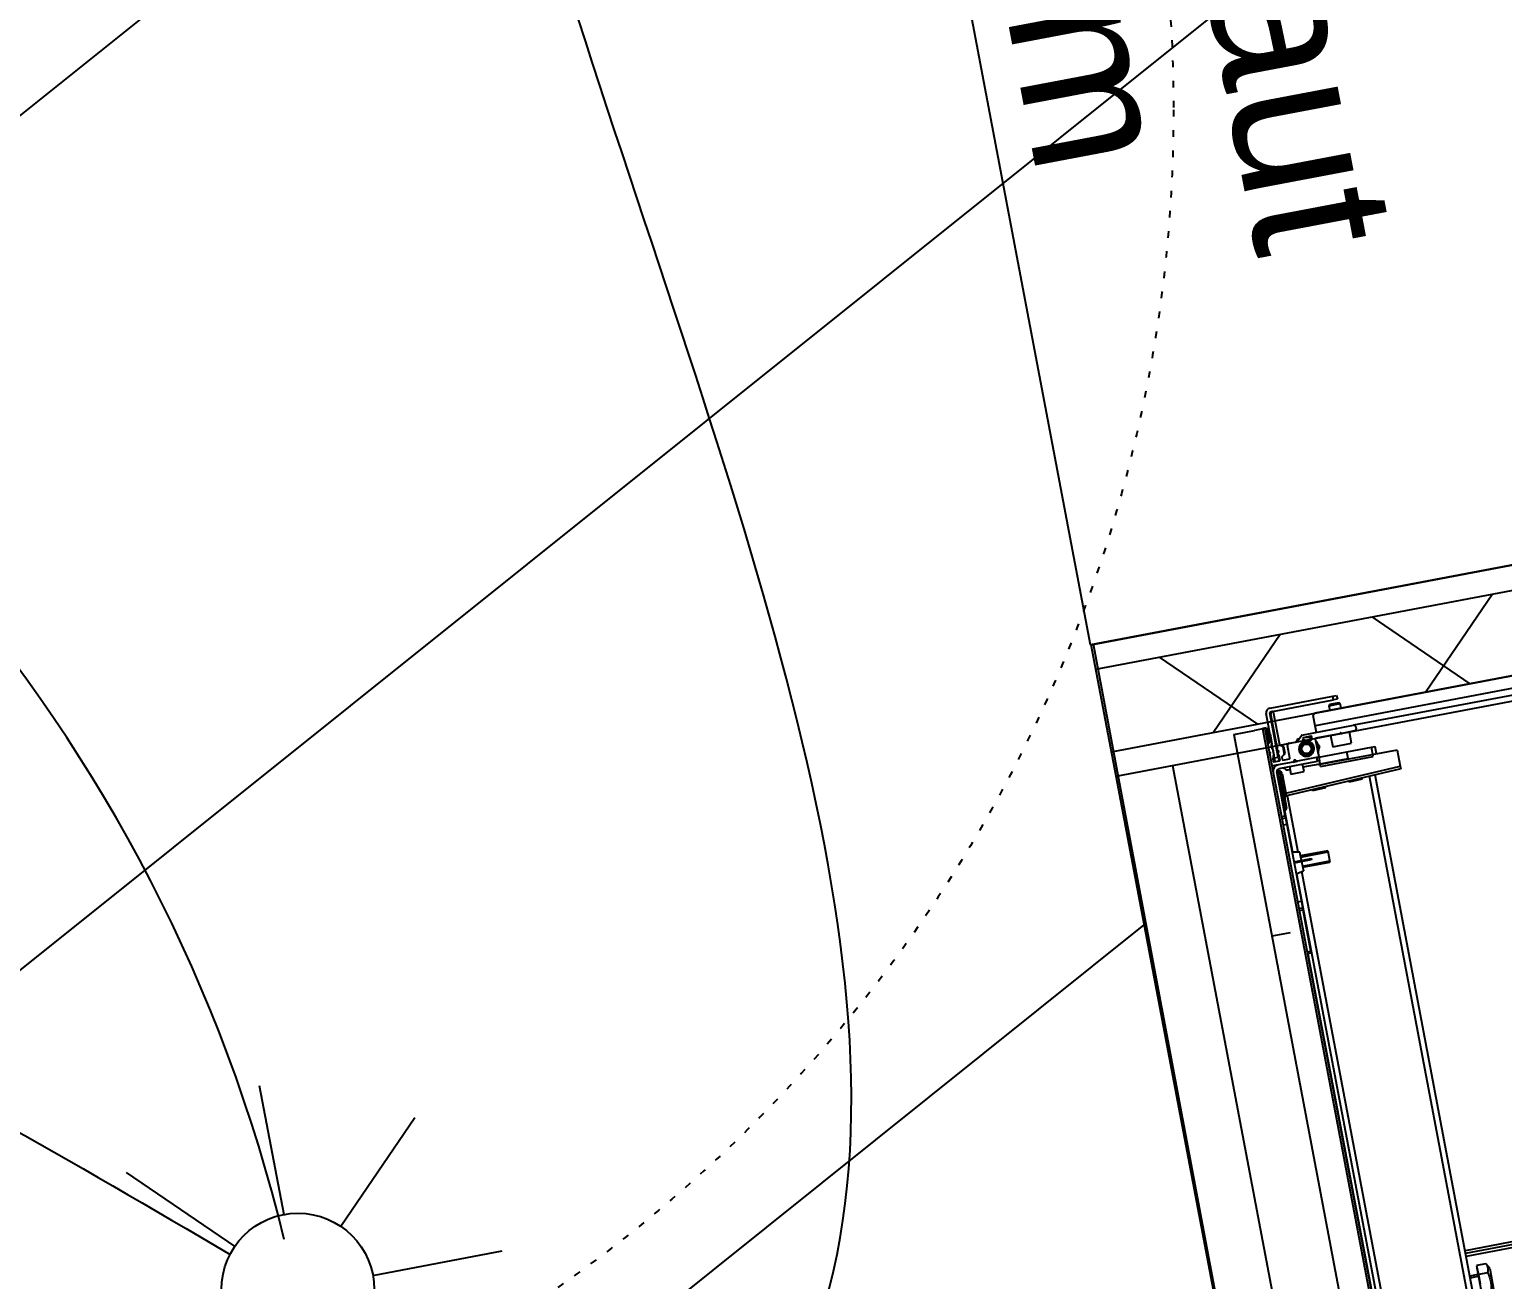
# Model space of a CAD drawing. Header units: centimetres. Extents: x 197412 to 267601, y -375791 to -305433.
# Drawn here: x 218370 to 219141, y -322812 to -322158 of the extents above; entities that cross this region are included whole.
import ezdxf

# ---------------------------------------------------------------- set-up
doc = ezdxf.new("R2010")
doc.units = ezdxf.units.CM
doc.linetypes.add('Style de ligne -5', pattern=[0.20828, 0.069425, -0.138855])
doc.layers.add('3-BAT C-Niveau 0', color=250, linetype='Continuous')
doc.layers.add('prlm-MOD', color=64, linetype='Continuous')
doc.layers.add('prlm-ELEC-CFO', color=1, linetype='Continuous', lineweight=25)
doc.styles.add('Helvetica', font='arial.ttf')

# ---------------------------------------------------------------- blocks, each defined once
blk = doc.blocks.new('xi.SPOT')
at = {"color": 0, "lineweight": 5}
blk.add_wipeout([(-4, 0), (-2.828, -2.828), (0, -4), (2.828, -2.828), (4, 0), (2.828, 2.828), (0, 4), (-2.828, 2.828)], dxfattribs=at).dxf.layer = 'prlm-ELEC-CFO'
at = {"layer": 'prlm-ELEC-CFO', "color": 0, "linetype": 'ByBlock', "lineweight": -2, "flags": 128}
for points in [[(0, 10.878), (0, 4)], [(-7.692, 7.692), (-2.828, 2.828)], [(7.692, 7.692), (2.828, 2.828)], [(-10.878, 0), (-4, 0)], [(4, 0), (10.878, 0)], [(-2.828, -2.828), (-7.692, -7.692)], [(2.828, -2.828), (7.692, -7.692)], [(0, -4), (0, -10.878)]]:
    blk.add_lwpolyline(points, dxfattribs=at)
at = {"layer": 'prlm-ELEC-CFO', "color": 0, "linetype": 'ByBlock', "lineweight": -2}
blk.add_circle((0, 0), 4, dxfattribs=at)
blk = doc.blocks.new('MTI900_Alu_390')
at = {"layer": 'prlm-MOD', "color": 1, "linetype": 'Continuous'}
for p, q in [((-4.405, -0.415), (-4.405, -3.465)), ((-4.34, -0.405), (-4.34, -3.475)), ((-4.305, -0.6), (-4.305, -3.277)), ((-1.495, -2.16), (-1.495, -3.215)), ((-1.48, -2.16), (-1.48, -3.215)), ((-1.465, -2.16), (-1.465, -3.215)), ((-4.1351, -3.077), (-4.136, -3.497)), ((-4.1351, -3.077), (-4.05, -3.077)), ((-4.0221, -3.692), (-4.05, -3.077)), ((-4.05, -3.077), (-4.035, -3.077)), ((-4.035, -3.077), (-4.0071, -3.6913)), ((-1.38, -3.106), (-1.4081, -3.1204)), ((-1.4081, -3.1204), (-1.4081, -3.17)), ((-1.38, -3.106), (-1.24, -3.106)), ((-1.3591, -3.1204), (-1.3591, -3.17)), ((-4.175, -3.207), (-4.175, -3.187)), ((-4.1353, -3.187), (-4.175, -3.187)), ((-4.175, -3.337), (-4.175, -3.207)), ((-4.125, -3.207), (-4.175, -3.207)), ((-4.125, -3.487), (-4.125, -3.207)), ((-0.2775, -3.215), (-4.0287, -3.215)), ((-1.4081, -3.17), (-1.3836, -3.17)), ((-1.395, -3.17), (-1.395, -3.172)), ((-1.395, -3.172), (-1.225, -3.172)), ((-1.3836, -3.17), (-1.3591, -3.17)), ((-1.36, -3.172), (-1.36, -3.215)), ((-1.3591, -3.17), (-1.31, -3.17)), ((-1.3508, -3.215), (-1.3508, -3.172)), ((-4.305, -3.5528), (-4.305, -3.277)), ((-4.295, -3.267), (-4.285, -3.267)), ((-4.275, -3.277), (-4.275, -3.3458)), ((-4.215, -3.305), (-4.275, -3.305)), ((-4.215, -3.405), (-4.215, -3.305)), ((-0.2775, -3.245), (-4.0274, -3.245)), ((-4.0205, -3.2854), (-4.0255, -3.2857)), ((-4.0205, -3.2854), (-4.0173, -3.3556)), ((-4.475, -3.355), (-4.475, -3.335)), ((-4.475, -3.335), (-4.455, -3.335)), ((-4.475, -3.69), (-4.475, -3.355)), ((-4.455, -3.355), (-4.475, -3.355)), ((-4.455, -3.335), (-4.455, -3.355)), ((-4.455, -3.69), (-4.455, -3.355)), ((-4.43, -3.325), (-4.435, -3.33)), ((-4.435, -3.33), (-4.435, -3.38)), ((-4.435, -3.38), (-4.43, -3.385)), ((-4.43, -3.385), (-4.43, -3.325)), ((-4.405, -3.325), (-4.43, -3.325)), ((-4.43, -3.385), (-4.405, -3.385)), ((-4.2759, -3.3479), (-4.2779, -3.3499)), ((-4.2779, -3.3541), (-4.2759, -3.3561)), ((-4.275, -3.3582), (-4.275, -3.3458)), ((-4.275, -3.3582), (-4.275, -3.484)), ((-4.175, -3.487), (-4.175, -3.337)), ((-4.14, -3.337), (-4.175, -3.337)), ((-4.14, -3.487), (-4.14, -3.337)), ((-4.0223, -3.3558), (-4.0173, -3.3556)), ((-4.405, -3.465), (-4.395, -3.475)), ((-4.275, -3.405), (-4.215, -3.405)), ((-4.34, -3.475), (-4.395, -3.475)), ((-4.305, -3.475), (-4.34, -3.475)), ((-4.29, -3.5066), (-4.2854, -3.504)), ((-4.29, -3.507), (-4.29, -3.549)), ((-4.274, -3.504), (-4.287, -3.504)), ((-4.279, -3.549), (-4.279, -3.545)), ((-4.276, -3.542), (-4.2729, -3.542)), ((-4.272, -3.487), (-4.178, -3.487)), ((-4.271, -3.518), (-4.271, -3.507)), ((-4.2657, -3.521), (-4.268, -3.521)), ((-4.24, -3.4778), (-4.23, -3.472)), ((-4.23, -3.472), (-4.22, -3.4778)), ((-4.195, -3.5614), (-4.195, -3.5226)), ((-4.175, -3.49), (-4.175, -3.487)), ((-4.175, -3.487), (-4.155, -3.487)), ((-4.175, -3.49), (-4.175, -3.6008)), ((-4.155, -3.497), (-4.175, -3.497)), ((-4.14, -3.487), (-4.155, -3.487)), ((-4.155, -3.487), (-4.155, -3.497)), ((-4.155, -3.702), (-4.155, -3.497)), ((-4.125, -3.487), (-4.14, -3.487)), ((-4.14, -3.577), (-4.14, -3.487)), ((-4.136, -3.497), (-4.14, -3.4972)), ((-4.0116, -3.4816), (-4.0166, -3.4819)), ((-4.0116, -3.4816), (-4.0084, -3.5518)), ((-3.685, -3.532), (-3.625, -3.532)), ((-3.685, -3.532), (-3.685, -3.677)), ((-3.6789, -3.677), (-3.6789, -3.532)), ((-3.6311, -3.677), (-3.6311, -3.532)), ((-3.625, -3.677), (-3.625, -3.532)), ((-4.2769, -3.5821), (-4.3041, -3.5549)), ((-4.2906, -3.577), (-4.2906, -3.5684)), ((-4.2806, -3.5828), (-4.2906, -3.577)), ((-4.287, -3.552), (-4.282, -3.552)), ((-4.276, -3.627), (-4.276, -3.5842)), ((-4.1759, -3.6029), (-4.1829, -3.6099)), ((-4.1829, -3.6141), (-4.1759, -3.6211)), ((-4.175, -3.6232), (-4.175, -3.6008)), ((-4.175, -3.6232), (-4.175, -3.734)), ((-4.115, -3.577), (-4.155, -3.577)), ((-4.115, -3.647), (-4.115, -3.577)), ((-4.0134, -3.552), (-4.0084, -3.5518)), ((-3.66, -3.6225), (-3.655, -3.6225)), ((-3.66, -3.6225), (-3.66, -3.6361)), ((-3.655, -3.6225), (-3.655, -3.6361)), ((-4.455, -3.682), (-4.455, -3.68)), ((-4.452, -3.677), (-4.2791, -3.677)), ((-4.215, -3.695), (-4.45, -3.695)), ((-4.2855, -3.692), (-4.445, -3.692)), ((-4.2653, -3.69), (-4.2827, -3.69)), ((-4.2766, -3.6757), (-4.2679, -3.6633)), ((-4.198, -3.637), (-4.266, -3.637)), ((-4.2654, -3.662), (-4.2246, -3.662)), ((-4.263, -3.657), (-4.265, -3.659)), ((-4.225, -3.659), (-4.265, -3.659)), ((-4.265, -3.659), (-4.265, -3.662)), ((-4.265, -3.69), (-4.265, -3.695)), ((-4.227, -3.657), (-4.263, -3.657)), ((-4.2521, -3.692), (-4.2625, -3.692)), ((-4.2607, -3.657), (-4.2607, -3.662)), ((-4.2607, -3.69), (-4.2607, -3.695)), ((-4.2471, -3.6871), (-4.2521, -3.692)), ((-4.2379, -3.692), (-4.2429, -3.6871)), ((-4.228, -3.692), (-4.2379, -3.692)), ((-4.2293, -3.657), (-4.2293, -3.662)), ((-4.2293, -3.69), (-4.2293, -3.695)), ((-4.225, -3.659), (-4.227, -3.657)), ((-4.2252, -3.69), (-4.198, -3.69)), ((-4.225, -3.662), (-4.225, -3.659)), ((-4.225, -3.695), (-4.225, -3.69)), ((-4.2221, -3.6633), (-4.2134, -3.6757)), ((-4.215, -3.715), (-4.215, -3.695)), ((-4.215, -3.695), (-4.195, -3.695)), ((-4.2109, -3.677), (-4.198, -3.677)), ((-4.195, -3.674), (-4.195, -3.64)), ((-4.195, -3.722), (-4.195, -3.693)), ((-4.155, -3.647), (-4.115, -3.647)), ((-4.14, -3.6567), (-4.14, -3.647)), ((-4.125, -3.692), (-4.0221, -3.692)), ((-4.125, -3.702), (-4.125, -3.692)), ((-4.0071, -3.6913), (-4.0221, -3.692)), ((-4.022, -3.6925), (-4.0221, -3.692)), ((-3.7066, -3.685), (-4.0074, -3.685)), ((-4.0071, -3.6913), (-4.007, -3.6925)), ((-3.705, -3.677), (-3.713, -3.717)), ((-3.66, -3.677), (-3.705, -3.677)), ((-3.66, -3.6361), (-3.655, -3.6361)), ((-3.66, -3.6361), (-3.66, -3.717)), ((-3.655, -3.6361), (-3.655, -3.717)), ((-3.655, -3.677), (-3.605, -3.677)), ((-3.597, -3.717), (-3.605, -3.677)), ((-0.26, -3.685), (-3.6034, -3.685)), ((-4.215, -3.715), (-4.45, -3.715)), ((-4.378, -3.747), (-4.378, -3.727)), ((-4.378, -3.727), (-4.298, -3.727)), ((-4.375, -3.747), (-4.378, -3.747)), ((-4.375, -3.737), (4.375, -3.737)), ((-4.375, -3.747), (-4.375, -3.737)), ((4.375, -3.747), (-4.375, -3.747)), ((-4.375, -3.747), (-4.375, -3.792)), ((-4.345, -3.724), (-4.345, -3.718)), ((-4.342, -3.715), (-4.2885, -3.715)), ((-4.298, -3.727), (-4.342, -3.727)), ((-4.298, -3.727), (-4.298, -3.737)), ((-4.295, -3.734), (-4.295, -3.73)), ((-4.2826, -3.72), (-4.2654, -3.72)), ((-4.2651, -3.7161), (-4.269, -3.72)), ((-4.2618, -3.7161), (-4.2651, -3.7161)), ((-4.2595, -3.715), (-4.231, -3.715)), ((-4.2471, -3.7321), (-4.2521, -3.737)), ((-4.2414, -3.7335), (-4.2486, -3.7335)), ((-4.2379, -3.737), (-4.2429, -3.7321)), ((-4.2249, -3.7161), (-4.2287, -3.7161)), ((-4.2251, -3.72), (-4.215, -3.72)), ((-4.221, -3.72), (-4.2249, -3.7161)), ((-4.195, -3.715), (-4.215, -3.715)), ((-4.215, -3.72), (-4.215, -3.722)), ((-4.212, -3.725), (-4.198, -3.725)), ((-4.175, -3.737), (-4.175, -3.734)), ((-4.165, -3.737), (-4.165, -3.7265)), ((-3.9067, -3.717), (-4.14, -3.717)), ((-4.135, -3.717), (-4.135, -3.712)), ((-4.105, -3.712), (-4.135, -3.712)), ((-4.125, -3.702), (-4.105, -3.702)), ((-4.105, -3.702), (-3.965, -3.702)), ((-4.105, -3.702), (-4.105, -3.712)), ((-4.105, -3.712), (-4.105, -3.717)), ((-3.965, -3.712), (-4.105, -3.712)), ((-3.965, -3.702), (-3.945, -3.702)), ((-3.965, -3.702), (-3.965, -3.712)), ((-3.965, -3.717), (-3.965, -3.712)), ((-3.935, -3.712), (-3.965, -3.712)), ((-3.935, -3.712), (-3.935, -3.717)), ((-3.935, -3.715), (-3.7126, -3.715)), ((-3.9067, -3.737), (-3.9067, -3.717)), ((-3.9067, -3.717), (-3.8932, -3.717)), ((-3.8932, -3.717), (-3.86, -3.717)), ((-3.8932, -3.717), (-3.8932, -3.737)), ((-3.86, -3.717), (-3.45, -3.717)), ((-3.86, -3.717), (-3.86, -3.737)), ((-3.5974, -3.715), (-0.25, -3.715)), ((-3.45, -3.717), (-3.45, -3.737)), ((-3.45, -3.717), (-3.4168, -3.717)), ((-3.4168, -3.737), (-3.4168, -3.717)), ((-3.4168, -3.717), (-3.4033, -3.717)), ((-3.185, -3.717), (-3.4033, -3.717)), ((-3.4033, -3.717), (-3.4033, -3.737)), ((-3.185, -3.717), (-3.175, -3.717)), ((-3.185, -3.737), (-3.185, -3.717)), ((-3.175, -3.717), (-3.175, -3.737)), ((-3.175, -3.735), (-0.2433, -3.735)), ((-4.375, -3.902), (-4.375, -3.792)), ((-4.375, -3.902), (4.375, -3.902))]:
    blk.add_line(p, q, dxfattribs=at)
at = {"layer": 'prlm-MOD', "color": 1, "ltscale": 50}
blk.add_lwpolyline([(-3.3, -3.8058), (-3.3, -3.902)], dxfattribs=at)
at = {"layer": 'prlm-MOD', "color": 1, "linetype": 'Continuous'}
for radius in [0.035, 0.03, 0.025]:
    blk.add_circle((-4.23, -3.542), radius, dxfattribs=at)
for centre, radius, start, end in [((-1.3836, -3.1624), 0.0487, 59.74223, 120.25777), ((-4.295, -3.277), 0.01, 90, 180), ((-4.285, -3.277), 0.01, 0, 90), ((-4.2758, -3.352), 0.003, 135, 225), ((-4.278, -3.3458), 0.003, 315, 0), ((-4.278, -3.3582), 0.003, 0, 45), ((-4.287, -3.507), 0.003, 90, 180), ((-4.23, -3.542), 0.06, 140.70352, 188.509), ((-4.23, -3.542), 0.065, 144.22418, 157.38014), ((-4.276, -3.545), 0.003, 90, 180), ((-4.272, -3.484), 0.003, 180, 270), ((-4.274, -3.507), 0.003, 0, 90), ((-4.2729, -3.545), 0.003, 4.00063, 90), ((-4.268, -3.518), 0.003, 180, 270), ((-4.23, -3.542), 0.04, 146.07277, 184.00063), ((-4.23, -3.542), 0.04, 184.00063, 146.07277), ((-4.2657, -3.518), 0.003, 270, 326.07277), ((-4.23, -3.542), 0.065, 57.79577, 122.20423), ((-4.23, -3.542), 0.06, 66.44354, 113.55646), ((-4.178, -3.49), 0.003, 0, 90), ((-4.302, -3.5528), 0.003, 180, 225), ((-4.287, -3.549), 0.003, 180, 270), ((-4.23, -3.542), 0.065, 206.16198, 224.95254), ((-4.282, -3.549), 0.003, 270, 0), ((-4.279, -3.5842), 0.003, 0, 45), ((-4.1808, -3.612), 0.003, 135, 225), ((-4.178, -3.6008), 0.003, 315, 0), ((-4.178, -3.6232), 0.003, 0, 45), ((-4.45, -3.69), 0.025, 180, 270), ((-4.452, -3.68), 0.003, 90, 180), ((-4.445, -3.682), 0.01, 180, 270), ((-4.45, -3.69), 0.005, 180, 270), ((-4.2827, -3.693), 0.003, 90, 160.52878), ((-4.2791, -3.674), 0.003, 270, 325.00798), ((-4.266, -3.627), 0.01, 180, 270), ((-4.2654, -3.665), 0.003, 90, 145.00798), ((-4.2653, -3.693), 0.003, 19.47122, 90), ((-4.245, -3.6892), 0.003, 45, 135), ((-4.2252, -3.693), 0.003, 90, 160.52878), ((-4.2246, -3.665), 0.003, 34.99202, 90), ((-4.2109, -3.674), 0.003, 214.99202, 270), ((-4.198, -3.64), 0.003, 0, 90), ((-4.198, -3.674), 0.003, 270, 0), ((-4.198, -3.693), 0.003, 0, 90), ((-4.1151, -3.7104), 0.05, 129.88406, 142.91394), ((-4.16, -3.6567), 0.02, 309.88406, 0), ((-4.125, -3.712), 0.02, 90, 192.41205), ((-3.997, -3.692), 0.01, 182.60256, 270), ((-4.342, -3.718), 0.003, 90, 180), ((-4.342, -3.724), 0.003, 180, 270), ((-4.298, -3.73), 0.003, 0, 90), ((-4.292, -3.734), 0.003, 180, 270), ((-4.2885, -3.718), 0.003, 9.59407, 90), ((-4.2826, -3.717), 0.003, 189.59407, 270), ((-4.2654, -3.717), 0.003, 270, 350.40593), ((-4.275, -3.715), 0.01, 353.93882, 0), ((-4.2595, -3.718), 0.003, 90, 170.40593), ((-4.245, -3.7342), 0.003, 45, 135), ((-4.231, -3.718), 0.003, 9.59407, 90), ((-4.2251, -3.717), 0.003, 189.59407, 270), ((-4.215, -3.715), 0.01, 180, 186.06118), ((-4.212, -3.722), 0.003, 180, 270), ((-4.198, -3.722), 0.003, 270, 0), ((-4.178, -3.734), 0.003, 270, 0), ((-4.14, -3.702), 0.035, 180, 270), ((-4.14, -3.702), 0.015, 180, 270), ((-4.125, -3.712), 0.01, 90, 180), ((-3.945, -3.712), 0.01, 0, 90)]:
    blk.add_arc(centre, radius, start, end, dxfattribs=at)
for centre, major_axis, ratio, start_param, end_param in [((-4.022, -3.6931), (0.015, 0.0007), 0.045361, 0, 1.568734), ((-3.997, -3.692), (0.025, 0), 0.4, 3.187016, 4.712389)]:
    blk.add_ellipse(centre, major_axis=major_axis, ratio=ratio, start_param=start_param, end_param=end_param, dxfattribs=at)
blk.add_open_spline([(-1.3591, -3.1204), (-1.3511, -3.1183), (-1.343, -3.1166), (-1.3306, -3.1149), (-1.3265, -3.1144), (-1.3182, -3.1138), (-1.3141, -3.1137), (-1.3017, -3.1137), (-1.2935, -3.1143), (-1.2772, -3.1166), (-1.269, -3.1183), (-1.2609, -3.1204)], degree=3, knots=[0, 0, 0, 0, 0.25, 0.25, 0.375, 0.375, 0.5, 0.5, 0.75, 0.75, 1, 1, 1, 1], dxfattribs=at)
blk = doc.blocks.new('Groupe-117-1')
at = {"linetype": 'Continuous', "flags": 128}
blk.add_lwpolyline([(13712.068, -44953.93), (13726.953, -45032.533), (13648.35, -45047.419), (13633.465, -44968.816)], close=True, dxfattribs=at)

msp = doc.modelspace()

# ---------------------------------------------------------------- hatches: boundary and pattern name
at = {"linetype": 'Continuous'}
h = msp.add_hatch(dxfattribs=at)
h.set_pattern_fill('02_ISOLANT', color=256, scale=10, angle=10.72359, style=0, pattern_type=2)
h.set_pattern_definition([(55.723595, (82441.66, 127994.64), (-66.106423, 45.054865), []), (145.723595, (82441.66, 127994.64), (45.054865, 66.106423), [])])
h.paths.add_polyline_path([(218927.93, -322492.26), (218936.11, -322535.49), (219834.79, -322365.3), (219826.6, -322322.07)])
at = {"layer": '3-BAT C-Niveau 0'}
h = msp.add_hatch(dxfattribs=at)
h.set_pattern_fill('BA 13', color=9, scale=10, style=0, pattern_type=2)
h.set_pattern_definition([(218.65981, (82441.66, 127994.64), (-199.24783, 287.75041), [])])
h.paths.add_polyline_path([(217238.97, -321076.19), (217734.52, -323692.25), (219106.07, -323432.56), (218926.69, -322479.26), (219809.44, -322312.06), (219494.76, -320650.43), (217324.36, -321061.46)])

# ---------------------------------------------------------------- linework, layer by layer
at = {"linetype": 'Continuous'}
for p, q in [((218925.51, -322479.49), (219824.18, -322309.3)), ((218927.93, -322492.26), (219826.6, -322322.07)), ((218927.93, -322492.26), (219826.6, -322322.07)), ((218936.11, -322535.49), (219834.79, -322365.3)), ((218936.11, -322535.49), (219834.79, -322365.3))]:
    msp.add_line(p, q, dxfattribs=at)
at = {"linetype": 'Continuous', "lineweight": 25}
for p, q in [((218925.51, -322479.49), (219824.18, -322309.3)), ((218938.53, -322548.26), (219321.73, -322475.69)), ((218938.53, -322548.26), (218925.51, -322479.49))]:
    msp.add_line(p, q, dxfattribs=at)
at = {"linetype": 'Continuous', "flags": 128}
msp.add_lwpolyline([(218968.02, -322542.69), (219135.48, -323426.97), (219106.01, -323432.56), (218938.54, -322548.27)], close=True, dxfattribs=at)
at = {"linetype": 'Style de ligne -5', "ltscale": 50.8}
msp.add_circle((218218.55, -322199.65), 750.01, dxfattribs=at)
at = {"layer": '3-BAT C-Niveau 0', "ltscale": 50.8, "flags": 128}
msp.add_lwpolyline([(217238.97, -321076.19), (217734.52, -323692.25), (219106.07, -323432.56), (218926.69, -322479.26), (219809.44, -322312.06), (219494.76, -320650.43), (217324.36, -321061.46)], dxfattribs=at)
at = {"layer": 'prlm-ELEC-CFO'}
for points in [[(217709.06, -322679.49), (217983.82, -323014.45), (218733.45, -322924.37), (218608.61, -321590.44), (218992.2, -321254.39), (219468.12, -321068.47)], [(217721.29, -322646.44), (217974.09, -322604.88), (218474.79, -322798.55)]]:
    msp.add_spline(points, degree=3, dxfattribs=at)

# ---------------------------------------------------------------- block references
at = {"xscale": 10, "yscale": 10, "zscale": 10}
msp.add_blockref('Groupe-117-1', (82441.66, 127994.64), dxfattribs=at)
at = {"layer": 'prlm-MOD', "xscale": 99.99999999999973, "yscale": 99.99999999999973, "zscale": 99.99999999999973, "rotation": 280.7234860716235}
msp.add_blockref('MTI900_Alu_390', (219464.93, -322883.67), dxfattribs=at)

# ---------------------------------------------------------------- texts
at = {"insert": (219050.83, -322073.56), "char_height": 75.654, "attachment_point": 2, "rotation": 280.72359, "line_spacing_factor": 0.834288, "style": 'Helvetica'}
msp.add_mtext('Ressaut \\P<2cm\\P', dxfattribs=at)

# ---------------------------------------------------------------- next in the draw order: block references
at = {"layer": 'prlm-ELEC-CFO', "xscale": 10, "yscale": 10, "zscale": 10, "rotation": 10.72360141139323}
msp.add_blockref('xi.SPOT', (218510.31, -322816.95), dxfattribs=at)

# ---------------------------------------------------------------- next in the draw order: linework, layer by layer
at = {"layer": 'prlm-ELEC-CFO'}
msp.add_arc((217694.41, -322985.15), 831.78, 13.51384, 68.48949, dxfattribs=at)

doc.saveas('drawing.dxf')
